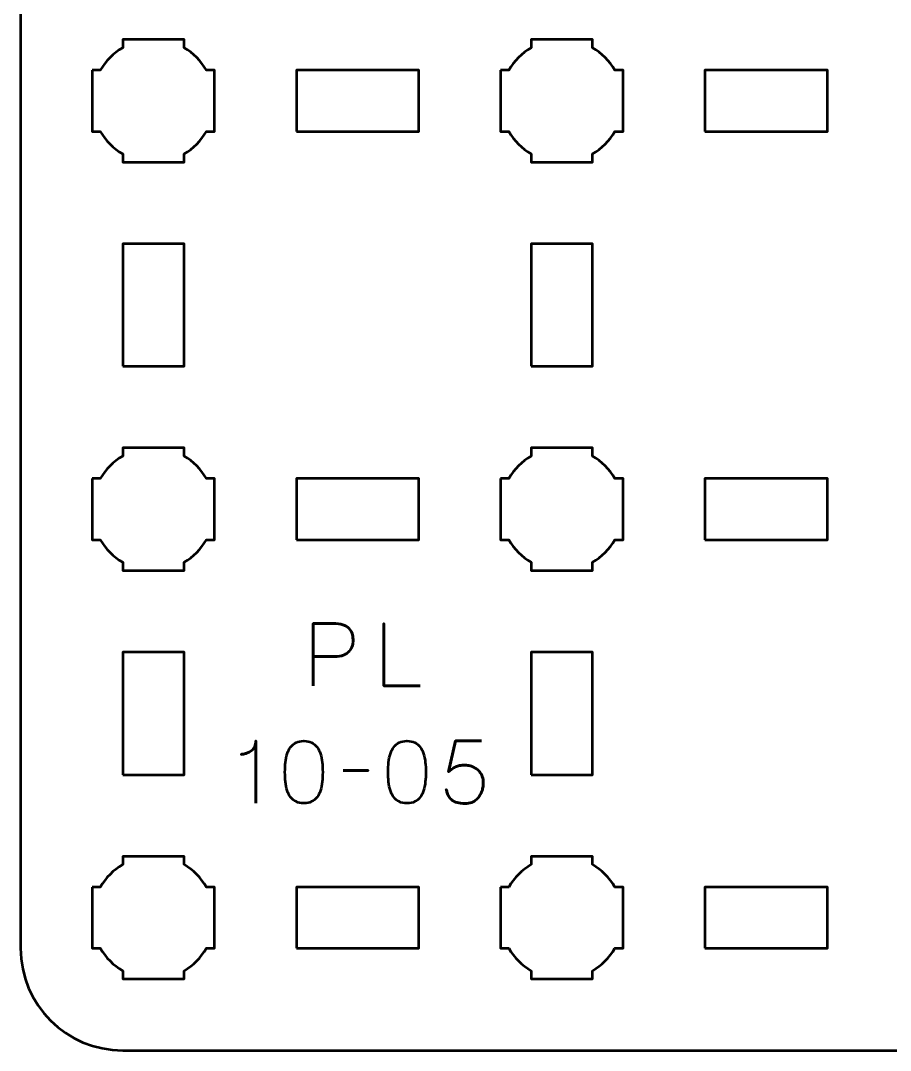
# Model space of a CAD drawing. Header units: centimetres. Extents: x -20.1 to -0.8, y -19.5 to -10.2.
# Drawn here: x -20.15 to -15.89, y -19.5 to -14.46 of the extents above; entities that cross this region are included whole.
import ezdxf

# ---------------------------------------------------------------- set-up
doc = ezdxf.new("R2010")
doc.units = ezdxf.units.CM
doc.header["$MEASUREMENT"] = 0
doc.layers.add('Layer 1', color=7, linetype='Continuous')

msp = doc.modelspace()

# ---------------------------------------------------------------- linework, layer by layer
at = {"layer": 'Layer 1', "lineweight": 53}
for points in [[(-18.8, -15), (-18.2, -15), (-18.2, -14.7), (-18.8, -14.7), (-18.8, -15)], [(-16.8, -15), (-16.2, -15), (-16.2, -14.7), (-16.8, -14.7), (-16.8, -15)], [(-19.65, -16.15), (-19.35, -16.15), (-19.35, -15.55), (-19.65, -15.55), (-19.65, -16.15)], [(-17.65, -16.15), (-17.35, -16.15), (-17.35, -15.55), (-17.65, -15.55), (-17.65, -16.15)], [(-18.8, -17), (-18.2, -17), (-18.2, -16.7), (-18.8, -16.7), (-18.8, -17)], [(-16.8, -17), (-16.2, -17), (-16.2, -16.7), (-16.8, -16.7), (-16.8, -17)], [(-19.65, -18.15), (-19.35, -18.15), (-19.35, -17.55), (-19.65, -17.55), (-19.65, -18.15)], [(-17.65, -18.15), (-17.35, -18.15), (-17.35, -17.55), (-17.65, -17.55), (-17.65, -18.15)], [(-18.8, -19), (-18.2, -19), (-18.2, -18.7), (-18.8, -18.7), (-18.8, -19)], [(-16.8, -19), (-16.2, -19), (-16.2, -18.7), (-16.8, -18.7), (-16.8, -19)]]:
    msp.add_lwpolyline(points, close=True, dxfattribs=at)
for points, knots in [([(-20.15, -19), (-20.15, -19), (-20.15, -10.7), (-20.15, -10.7), (-20.15, -10.7), (-20.15, -10.42391), (-19.92609, -10.2), (-19.65, -10.2), (-19.65, -10.2), (-19.65, -10.2), (-1.35, -10.2), (-1.35, -10.2), (-1.35, -10.2), (-1.07391, -10.2), (-0.85, -10.42391), (-0.85, -10.7), (-0.85, -10.7), (-0.85, -10.7), (-0.85, -19), (-0.85, -19), (-0.85, -19), (-0.85, -19.27609), (-1.07391, -19.5), (-1.35, -19.5), (-1.35, -19.5), (-1.35, -19.5), (-19.65, -19.5), (-19.65, -19.5), (-19.65, -19.5), (-19.92609, -19.5), (-20.15, -19.27609), (-20.15, -19)], [0, 0, 0, 0, 0.125, 0.125, 0.125, 0.125, 0.25, 0.25, 0.25, 0.25, 0.375, 0.375, 0.375, 0.375, 0.5, 0.5, 0.5, 0.5, 0.625, 0.625, 0.625, 0.625, 0.75, 0.75, 0.75, 0.75, 0.875, 0.875, 0.875, 0.875, 1, 1, 1, 1]), ([(-19.8, -14.7), (-19.8, -14.7), (-19.75985, -14.7), (-19.75985, -14.7), (-19.75985, -14.7), (-19.7335, -14.65447), (-19.69553, -14.6165), (-19.65, -14.59015), (-19.65, -14.59015), (-19.65, -14.59015), (-19.65, -14.55), (-19.65, -14.55), (-19.65, -14.55), (-19.65, -14.55), (-19.5, -14.55), (-19.5, -14.55), (-19.5, -14.55), (-19.5, -14.55), (-19.35, -14.55), (-19.35, -14.55), (-19.35, -14.55), (-19.35, -14.55), (-19.35, -14.59015), (-19.35, -14.59015), (-19.35, -14.59015), (-19.30447, -14.6165), (-19.2665, -14.65447), (-19.24015, -14.7), (-19.24015, -14.7), (-19.24015, -14.7), (-19.2, -14.7), (-19.2, -14.7), (-19.2, -14.7), (-19.2, -14.7), (-19.2, -14.85), (-19.2, -14.85), (-19.2, -14.85), (-19.2, -14.85), (-19.2, -15), (-19.2, -15), (-19.2, -15), (-19.2, -15), (-19.24015, -15), (-19.24015, -15), (-19.24015, -15), (-19.2665, -15.04553), (-19.30447, -15.0835), (-19.35, -15.10985), (-19.35, -15.10985), (-19.35, -15.10985), (-19.35, -15.15), (-19.35, -15.15), (-19.35, -15.15), (-19.35, -15.15), (-19.5, -15.15), (-19.5, -15.15), (-19.5, -15.15), (-19.5, -15.15), (-19.65, -15.15), (-19.65, -15.15), (-19.65, -15.15), (-19.65, -15.15), (-19.65, -15.10985), (-19.65, -15.10985), (-19.65, -15.10985), (-19.69553, -15.0835), (-19.7335, -15.04553), (-19.75985, -15), (-19.75985, -15), (-19.75985, -15), (-19.8, -15), (-19.8, -15), (-19.8, -15), (-19.8, -15), (-19.8, -14.85), (-19.8, -14.85), (-19.8, -14.85), (-19.8, -14.85), (-19.8, -14.7), (-19.8, -14.7)], [0, 0, 0, 0, 0.05, 0.05, 0.05, 0.05, 0.1, 0.1, 0.1, 0.1, 0.15, 0.15, 0.15, 0.15, 0.2, 0.2, 0.2, 0.2, 0.25, 0.25, 0.25, 0.25, 0.3, 0.3, 0.3, 0.3, 0.35, 0.35, 0.35, 0.35, 0.4, 0.4, 0.4, 0.4, 0.45, 0.45, 0.45, 0.45, 0.5, 0.5, 0.5, 0.5, 0.55, 0.55, 0.55, 0.55, 0.6, 0.6, 0.6, 0.6, 0.65, 0.65, 0.65, 0.65, 0.7, 0.7, 0.7, 0.7, 0.75, 0.75, 0.75, 0.75, 0.8, 0.8, 0.8, 0.8, 0.85, 0.85, 0.85, 0.85, 0.9, 0.9, 0.9, 0.9, 0.95, 0.95, 0.95, 0.95, 1, 1, 1, 1]), ([(-17.8, -14.7), (-17.8, -14.7), (-17.75985, -14.7), (-17.75985, -14.7), (-17.75985, -14.7), (-17.7335, -14.65447), (-17.69553, -14.6165), (-17.65, -14.59015), (-17.65, -14.59015), (-17.65, -14.59015), (-17.65, -14.55), (-17.65, -14.55), (-17.65, -14.55), (-17.65, -14.55), (-17.5, -14.55), (-17.5, -14.55), (-17.5, -14.55), (-17.5, -14.55), (-17.35, -14.55), (-17.35, -14.55), (-17.35, -14.55), (-17.35, -14.55), (-17.35, -14.59015), (-17.35, -14.59015), (-17.35, -14.59015), (-17.30447, -14.6165), (-17.2665, -14.65447), (-17.24015, -14.7), (-17.24015, -14.7), (-17.24015, -14.7), (-17.2, -14.7), (-17.2, -14.7), (-17.2, -14.7), (-17.2, -14.7), (-17.2, -14.85), (-17.2, -14.85), (-17.2, -14.85), (-17.2, -14.85), (-17.2, -15), (-17.2, -15), (-17.2, -15), (-17.2, -15), (-17.24015, -15), (-17.24015, -15), (-17.24015, -15), (-17.2665, -15.04553), (-17.30447, -15.0835), (-17.35, -15.10985), (-17.35, -15.10985), (-17.35, -15.10985), (-17.35, -15.15), (-17.35, -15.15), (-17.35, -15.15), (-17.35, -15.15), (-17.5, -15.15), (-17.5, -15.15), (-17.5, -15.15), (-17.5, -15.15), (-17.65, -15.15), (-17.65, -15.15), (-17.65, -15.15), (-17.65, -15.15), (-17.65, -15.10985), (-17.65, -15.10985), (-17.65, -15.10985), (-17.69553, -15.0835), (-17.7335, -15.04553), (-17.75985, -15), (-17.75985, -15), (-17.75985, -15), (-17.8, -15), (-17.8, -15), (-17.8, -15), (-17.8, -15), (-17.8, -14.85), (-17.8, -14.85), (-17.8, -14.85), (-17.8, -14.85), (-17.8, -14.7), (-17.8, -14.7)], [0, 0, 0, 0, 0.05, 0.05, 0.05, 0.05, 0.1, 0.1, 0.1, 0.1, 0.15, 0.15, 0.15, 0.15, 0.2, 0.2, 0.2, 0.2, 0.25, 0.25, 0.25, 0.25, 0.3, 0.3, 0.3, 0.3, 0.35, 0.35, 0.35, 0.35, 0.4, 0.4, 0.4, 0.4, 0.45, 0.45, 0.45, 0.45, 0.5, 0.5, 0.5, 0.5, 0.55, 0.55, 0.55, 0.55, 0.6, 0.6, 0.6, 0.6, 0.65, 0.65, 0.65, 0.65, 0.7, 0.7, 0.7, 0.7, 0.75, 0.75, 0.75, 0.75, 0.8, 0.8, 0.8, 0.8, 0.85, 0.85, 0.85, 0.85, 0.9, 0.9, 0.9, 0.9, 0.95, 0.95, 0.95, 0.95, 1, 1, 1, 1]), ([(-19.8, -16.7), (-19.8, -16.7), (-19.75985, -16.7), (-19.75985, -16.7), (-19.75985, -16.7), (-19.7335, -16.65447), (-19.69553, -16.6165), (-19.65, -16.59015), (-19.65, -16.59015), (-19.65, -16.59015), (-19.65, -16.55), (-19.65, -16.55), (-19.65, -16.55), (-19.65, -16.55), (-19.5, -16.55), (-19.5, -16.55), (-19.5, -16.55), (-19.5, -16.55), (-19.35, -16.55), (-19.35, -16.55), (-19.35, -16.55), (-19.35, -16.55), (-19.35, -16.59015), (-19.35, -16.59015), (-19.35, -16.59015), (-19.30447, -16.6165), (-19.2665, -16.65447), (-19.24015, -16.7), (-19.24015, -16.7), (-19.24015, -16.7), (-19.2, -16.7), (-19.2, -16.7), (-19.2, -16.7), (-19.2, -16.7), (-19.2, -16.85), (-19.2, -16.85), (-19.2, -16.85), (-19.2, -16.85), (-19.2, -17), (-19.2, -17), (-19.2, -17), (-19.2, -17), (-19.24015, -17), (-19.24015, -17), (-19.24015, -17), (-19.2665, -17.04553), (-19.30447, -17.0835), (-19.35, -17.10985), (-19.35, -17.10985), (-19.35, -17.10985), (-19.35, -17.15), (-19.35, -17.15), (-19.35, -17.15), (-19.35, -17.15), (-19.5, -17.15), (-19.5, -17.15), (-19.5, -17.15), (-19.5, -17.15), (-19.65, -17.15), (-19.65, -17.15), (-19.65, -17.15), (-19.65, -17.15), (-19.65, -17.10985), (-19.65, -17.10985), (-19.65, -17.10985), (-19.69553, -17.0835), (-19.7335, -17.04553), (-19.75985, -17), (-19.75985, -17), (-19.75985, -17), (-19.8, -17), (-19.8, -17), (-19.8, -17), (-19.8, -17), (-19.8, -16.85), (-19.8, -16.85), (-19.8, -16.85), (-19.8, -16.85), (-19.8, -16.7), (-19.8, -16.7)], [0, 0, 0, 0, 0.05, 0.05, 0.05, 0.05, 0.1, 0.1, 0.1, 0.1, 0.15, 0.15, 0.15, 0.15, 0.2, 0.2, 0.2, 0.2, 0.25, 0.25, 0.25, 0.25, 0.3, 0.3, 0.3, 0.3, 0.35, 0.35, 0.35, 0.35, 0.4, 0.4, 0.4, 0.4, 0.45, 0.45, 0.45, 0.45, 0.5, 0.5, 0.5, 0.5, 0.55, 0.55, 0.55, 0.55, 0.6, 0.6, 0.6, 0.6, 0.65, 0.65, 0.65, 0.65, 0.7, 0.7, 0.7, 0.7, 0.75, 0.75, 0.75, 0.75, 0.8, 0.8, 0.8, 0.8, 0.85, 0.85, 0.85, 0.85, 0.9, 0.9, 0.9, 0.9, 0.95, 0.95, 0.95, 0.95, 1, 1, 1, 1]), ([(-17.8, -16.7), (-17.8, -16.7), (-17.75985, -16.7), (-17.75985, -16.7), (-17.75985, -16.7), (-17.7335, -16.65447), (-17.69553, -16.6165), (-17.65, -16.59015), (-17.65, -16.59015), (-17.65, -16.59015), (-17.65, -16.55), (-17.65, -16.55), (-17.65, -16.55), (-17.65, -16.55), (-17.5, -16.55), (-17.5, -16.55), (-17.5, -16.55), (-17.5, -16.55), (-17.35, -16.55), (-17.35, -16.55), (-17.35, -16.55), (-17.35, -16.55), (-17.35, -16.59015), (-17.35, -16.59015), (-17.35, -16.59015), (-17.30447, -16.6165), (-17.2665, -16.65447), (-17.24015, -16.7), (-17.24015, -16.7), (-17.24015, -16.7), (-17.2, -16.7), (-17.2, -16.7), (-17.2, -16.7), (-17.2, -16.7), (-17.2, -16.85), (-17.2, -16.85), (-17.2, -16.85), (-17.2, -16.85), (-17.2, -17), (-17.2, -17), (-17.2, -17), (-17.2, -17), (-17.24015, -17), (-17.24015, -17), (-17.24015, -17), (-17.2665, -17.04553), (-17.30447, -17.0835), (-17.35, -17.10985), (-17.35, -17.10985), (-17.35, -17.10985), (-17.35, -17.15), (-17.35, -17.15), (-17.35, -17.15), (-17.35, -17.15), (-17.5, -17.15), (-17.5, -17.15), (-17.5, -17.15), (-17.5, -17.15), (-17.65, -17.15), (-17.65, -17.15), (-17.65, -17.15), (-17.65, -17.15), (-17.65, -17.10985), (-17.65, -17.10985), (-17.65, -17.10985), (-17.69553, -17.0835), (-17.7335, -17.04553), (-17.75985, -17), (-17.75985, -17), (-17.75985, -17), (-17.8, -17), (-17.8, -17), (-17.8, -17), (-17.8, -17), (-17.8, -16.85), (-17.8, -16.85), (-17.8, -16.85), (-17.8, -16.85), (-17.8, -16.7), (-17.8, -16.7)], [0, 0, 0, 0, 0.05, 0.05, 0.05, 0.05, 0.1, 0.1, 0.1, 0.1, 0.15, 0.15, 0.15, 0.15, 0.2, 0.2, 0.2, 0.2, 0.25, 0.25, 0.25, 0.25, 0.3, 0.3, 0.3, 0.3, 0.35, 0.35, 0.35, 0.35, 0.4, 0.4, 0.4, 0.4, 0.45, 0.45, 0.45, 0.45, 0.5, 0.5, 0.5, 0.5, 0.55, 0.55, 0.55, 0.55, 0.6, 0.6, 0.6, 0.6, 0.65, 0.65, 0.65, 0.65, 0.7, 0.7, 0.7, 0.7, 0.75, 0.75, 0.75, 0.75, 0.8, 0.8, 0.8, 0.8, 0.85, 0.85, 0.85, 0.85, 0.9, 0.9, 0.9, 0.9, 0.95, 0.95, 0.95, 0.95, 1, 1, 1, 1]), ([(-19.8, -18.7), (-19.8, -18.7), (-19.75985, -18.7), (-19.75985, -18.7), (-19.75985, -18.7), (-19.7335, -18.65447), (-19.69553, -18.6165), (-19.65, -18.59015), (-19.65, -18.59015), (-19.65, -18.59015), (-19.65, -18.55), (-19.65, -18.55), (-19.65, -18.55), (-19.65, -18.55), (-19.5, -18.55), (-19.5, -18.55), (-19.5, -18.55), (-19.5, -18.55), (-19.35, -18.55), (-19.35, -18.55), (-19.35, -18.55), (-19.35, -18.55), (-19.35, -18.59015), (-19.35, -18.59015), (-19.35, -18.59015), (-19.30447, -18.6165), (-19.2665, -18.65447), (-19.24015, -18.7), (-19.24015, -18.7), (-19.24015, -18.7), (-19.2, -18.7), (-19.2, -18.7), (-19.2, -18.7), (-19.2, -18.7), (-19.2, -18.85), (-19.2, -18.85), (-19.2, -18.85), (-19.2, -18.85), (-19.2, -19), (-19.2, -19), (-19.2, -19), (-19.2, -19), (-19.24015, -19), (-19.24015, -19), (-19.24015, -19), (-19.2665, -19.04553), (-19.30447, -19.0835), (-19.35, -19.10985), (-19.35, -19.10985), (-19.35, -19.10985), (-19.35, -19.15), (-19.35, -19.15), (-19.35, -19.15), (-19.35, -19.15), (-19.5, -19.15), (-19.5, -19.15), (-19.5, -19.15), (-19.5, -19.15), (-19.65, -19.15), (-19.65, -19.15), (-19.65, -19.15), (-19.65, -19.15), (-19.65, -19.10985), (-19.65, -19.10985), (-19.65, -19.10985), (-19.69553, -19.0835), (-19.7335, -19.04553), (-19.75985, -19), (-19.75985, -19), (-19.75985, -19), (-19.8, -19), (-19.8, -19), (-19.8, -19), (-19.8, -19), (-19.8, -18.85), (-19.8, -18.85), (-19.8, -18.85), (-19.8, -18.85), (-19.8, -18.7), (-19.8, -18.7)], [0, 0, 0, 0, 0.05, 0.05, 0.05, 0.05, 0.1, 0.1, 0.1, 0.1, 0.15, 0.15, 0.15, 0.15, 0.2, 0.2, 0.2, 0.2, 0.25, 0.25, 0.25, 0.25, 0.3, 0.3, 0.3, 0.3, 0.35, 0.35, 0.35, 0.35, 0.4, 0.4, 0.4, 0.4, 0.45, 0.45, 0.45, 0.45, 0.5, 0.5, 0.5, 0.5, 0.55, 0.55, 0.55, 0.55, 0.6, 0.6, 0.6, 0.6, 0.65, 0.65, 0.65, 0.65, 0.7, 0.7, 0.7, 0.7, 0.75, 0.75, 0.75, 0.75, 0.8, 0.8, 0.8, 0.8, 0.85, 0.85, 0.85, 0.85, 0.9, 0.9, 0.9, 0.9, 0.95, 0.95, 0.95, 0.95, 1, 1, 1, 1]), ([(-17.8, -18.7), (-17.8, -18.7), (-17.75985, -18.7), (-17.75985, -18.7), (-17.75985, -18.7), (-17.7335, -18.65447), (-17.69553, -18.6165), (-17.65, -18.59015), (-17.65, -18.59015), (-17.65, -18.59015), (-17.65, -18.55), (-17.65, -18.55), (-17.65, -18.55), (-17.65, -18.55), (-17.5, -18.55), (-17.5, -18.55), (-17.5, -18.55), (-17.5, -18.55), (-17.35, -18.55), (-17.35, -18.55), (-17.35, -18.55), (-17.35, -18.55), (-17.35, -18.59015), (-17.35, -18.59015), (-17.35, -18.59015), (-17.30447, -18.6165), (-17.2665, -18.65447), (-17.24015, -18.7), (-17.24015, -18.7), (-17.24015, -18.7), (-17.2, -18.7), (-17.2, -18.7), (-17.2, -18.7), (-17.2, -18.7), (-17.2, -18.85), (-17.2, -18.85), (-17.2, -18.85), (-17.2, -18.85), (-17.2, -19), (-17.2, -19), (-17.2, -19), (-17.2, -19), (-17.24015, -19), (-17.24015, -19), (-17.24015, -19), (-17.2665, -19.04553), (-17.30447, -19.0835), (-17.35, -19.10985), (-17.35, -19.10985), (-17.35, -19.10985), (-17.35, -19.15), (-17.35, -19.15), (-17.35, -19.15), (-17.35, -19.15), (-17.5, -19.15), (-17.5, -19.15), (-17.5, -19.15), (-17.5, -19.15), (-17.65, -19.15), (-17.65, -19.15), (-17.65, -19.15), (-17.65, -19.15), (-17.65, -19.10985), (-17.65, -19.10985), (-17.65, -19.10985), (-17.69553, -19.0835), (-17.7335, -19.04553), (-17.75985, -19), (-17.75985, -19), (-17.75985, -19), (-17.8, -19), (-17.8, -19), (-17.8, -19), (-17.8, -19), (-17.8, -18.85), (-17.8, -18.85), (-17.8, -18.85), (-17.8, -18.85), (-17.8, -18.7), (-17.8, -18.7)], [0, 0, 0, 0, 0.05, 0.05, 0.05, 0.05, 0.1, 0.1, 0.1, 0.1, 0.15, 0.15, 0.15, 0.15, 0.2, 0.2, 0.2, 0.2, 0.25, 0.25, 0.25, 0.25, 0.3, 0.3, 0.3, 0.3, 0.35, 0.35, 0.35, 0.35, 0.4, 0.4, 0.4, 0.4, 0.45, 0.45, 0.45, 0.45, 0.5, 0.5, 0.5, 0.5, 0.55, 0.55, 0.55, 0.55, 0.6, 0.6, 0.6, 0.6, 0.65, 0.65, 0.65, 0.65, 0.7, 0.7, 0.7, 0.7, 0.75, 0.75, 0.75, 0.75, 0.8, 0.8, 0.8, 0.8, 0.85, 0.85, 0.85, 0.85, 0.9, 0.9, 0.9, 0.9, 0.95, 0.95, 0.95, 0.95, 1, 1, 1, 1])]:
    msp.add_open_spline(points, degree=3, knots=knots, dxfattribs=at)
at = {"layer": 'Layer 1', "color": 5, "lineweight": 53}
for points, knots in [([(-18.71763, -17.71432), (-18.71763, -17.71432), (-18.71763, -17.4091), (-18.71763, -17.4091), (-18.71763, -17.4091), (-18.71763, -17.4091), (-18.62026, -17.4091), (-18.62026, -17.4091), (-18.62026, -17.4091), (-18.60079, -17.40917), (-18.58478, -17.41136), (-18.57215, -17.41559), (-18.57215, -17.41559), (-18.55959, -17.41975), (-18.54971, -17.42554), (-18.54258, -17.43288), (-18.54258, -17.43288), (-18.53546, -17.44014), (-18.53038, -17.44847), (-18.52727, -17.45785), (-18.52727, -17.45785), (-18.52424, -17.46724), (-18.52248, -17.47704), (-18.52205, -17.48742), (-18.52205, -17.48742), (-18.52156, -17.49779), (-18.52276, -17.50795), (-18.52558, -17.51782), (-18.52558, -17.51782), (-18.52847, -17.5277), (-18.53334, -17.53666), (-18.54033, -17.54471), (-18.54033, -17.54471), (-18.54724, -17.55275), (-18.55662, -17.55917), (-18.56841, -17.5639), (-18.56841, -17.5639), (-18.58019, -17.56869), (-18.59479, -17.57109), (-18.61222, -17.57123), (-18.61222, -17.57123), (-18.61222, -17.57123), (-18.71763, -17.57123), (-18.71763, -17.57123), (-18.71763, -17.57123), (-18.71763, -17.57123), (-18.61222, -17.57123), (-18.61222, -17.57123), (-18.61222, -17.57123), (-18.59515, -17.57109), (-18.58068, -17.56869), (-18.56897, -17.5639), (-18.56897, -17.5639), (-18.55719, -17.55917), (-18.5478, -17.55275), (-18.54075, -17.54471), (-18.54075, -17.54471), (-18.53376, -17.53666), (-18.52875, -17.5277), (-18.52579, -17.51782), (-18.52579, -17.51782), (-18.52283, -17.50795), (-18.52156, -17.49779), (-18.52205, -17.48742), (-18.52205, -17.48742), (-18.52248, -17.47704), (-18.52424, -17.46724), (-18.52741, -17.45785), (-18.52741, -17.45785), (-18.53052, -17.44847), (-18.53574, -17.44014), (-18.54287, -17.43288), (-18.54287, -17.43288), (-18.55006, -17.42554), (-18.55994, -17.41975), (-18.5725, -17.41559), (-18.5725, -17.41559), (-18.58513, -17.41136), (-18.601, -17.40917), (-18.62026, -17.4091), (-18.62026, -17.4091), (-18.62026, -17.4091), (-18.71763, -17.4091), (-18.71763, -17.4091), (-18.71763, -17.4091), (-18.71763, -17.4091), (-18.71763, -17.71432), (-18.71763, -17.71432)], [0, 0, 0, 0, 0.0454545, 0.0454545, 0.0454545, 0.0454545, 0.0909091, 0.0909091, 0.0909091, 0.0909091, 0.1363636, 0.1363636, 0.1363636, 0.1363636, 0.1818182, 0.1818182, 0.1818182, 0.1818182, 0.2272727, 0.2272727, 0.2272727, 0.2272727, 0.2727273, 0.2727273, 0.2727273, 0.2727273, 0.3181818, 0.3181818, 0.3181818, 0.3181818, 0.3636364, 0.3636364, 0.3636364, 0.3636364, 0.4090909, 0.4090909, 0.4090909, 0.4090909, 0.4545455, 0.4545455, 0.4545455, 0.4545455, 0.5, 0.5, 0.5, 0.5, 0.5454545, 0.5454545, 0.5454545, 0.5454545, 0.5909091, 0.5909091, 0.5909091, 0.5909091, 0.6363636, 0.6363636, 0.6363636, 0.6363636, 0.6818182, 0.6818182, 0.6818182, 0.6818182, 0.7272727, 0.7272727, 0.7272727, 0.7272727, 0.7727273, 0.7727273, 0.7727273, 0.7727273, 0.8181818, 0.8181818, 0.8181818, 0.8181818, 0.8636364, 0.8636364, 0.8636364, 0.8636364, 0.9090909, 0.9090909, 0.9090909, 0.9090909, 0.9545455, 0.9545455, 0.9545455, 0.9545455, 1, 1, 1, 1]), ([(-18.19313, -17.71432), (-18.19313, -17.71432), (-18.37135, -17.71432), (-18.37135, -17.71432), (-18.37135, -17.71432), (-18.37135, -17.71432), (-18.37135, -17.4091), (-18.37135, -17.4091), (-18.37135, -17.4091), (-18.37135, -17.4091), (-18.37135, -17.71432), (-18.37135, -17.71432), (-18.37135, -17.71432), (-18.37135, -17.71432), (-18.19313, -17.71432), (-18.19313, -17.71432)], [0, 0, 0, 0, 0.25, 0.25, 0.25, 0.25, 0.5, 0.5, 0.5, 0.5, 0.75, 0.75, 0.75, 0.75, 1, 1, 1, 1]), ([(-18.99787, -18.28963), (-18.99787, -18.28963), (-18.99787, -17.98441), (-18.99787, -17.98441), (-18.99787, -17.98441), (-18.99794, -17.99478), (-18.99978, -18.00367), (-19.00331, -18.01108), (-19.00331, -18.01108), (-19.00676, -18.01856), (-19.01135, -18.0247), (-19.01699, -18.02963), (-19.01699, -18.02963), (-19.02264, -18.03457), (-19.02871, -18.03852), (-19.0352, -18.04149), (-19.0352, -18.04149), (-19.04169, -18.04438), (-19.04797, -18.04657), (-19.05404, -18.04791), (-19.05404, -18.04791), (-19.06017, -18.04932), (-19.0654, -18.05017), (-19.06984, -18.05045), (-19.06984, -18.05045), (-19.0654, -18.05017), (-19.06017, -18.04932), (-19.05404, -18.04791), (-19.05404, -18.04791), (-19.04797, -18.04657), (-19.04169, -18.04438), (-19.0352, -18.04149), (-19.0352, -18.04149), (-19.02871, -18.03852), (-19.02264, -18.03457), (-19.01699, -18.02963), (-19.01699, -18.02963), (-19.01135, -18.0247), (-19.00676, -18.01856), (-19.00331, -18.01108), (-19.00331, -18.01108), (-18.99978, -18.00367), (-18.99794, -17.99478), (-18.99787, -17.98441), (-18.99787, -17.98441), (-18.99787, -17.98441), (-18.99787, -18.28963), (-18.99787, -18.28963)], [0, 0, 0, 0, 0.0833333, 0.0833333, 0.0833333, 0.0833333, 0.1666667, 0.1666667, 0.1666667, 0.1666667, 0.25, 0.25, 0.25, 0.25, 0.3333333, 0.3333333, 0.3333333, 0.3333333, 0.4166667, 0.4166667, 0.4166667, 0.4166667, 0.5, 0.5, 0.5, 0.5, 0.5833333, 0.5833333, 0.5833333, 0.5833333, 0.6666667, 0.6666667, 0.6666667, 0.6666667, 0.75, 0.75, 0.75, 0.75, 0.8333333, 0.8333333, 0.8333333, 0.8333333, 0.9166667, 0.9166667, 0.9166667, 0.9166667, 1, 1, 1, 1]), ([(-18.76335, -18.28963), (-18.74854, -18.28956), (-18.73577, -18.28695), (-18.72511, -18.28187), (-18.72511, -18.28187), (-18.71453, -18.27679), (-18.70571, -18.26952), (-18.69866, -18.26028), (-18.69866, -18.26028), (-18.69167, -18.25097), (-18.68617, -18.23996), (-18.68208, -18.22726), (-18.68208, -18.22726), (-18.67805, -18.21456), (-18.67516, -18.20066), (-18.67354, -18.18542), (-18.67354, -18.18542), (-18.67184, -18.17018), (-18.671, -18.15416), (-18.67107, -18.13723), (-18.67107, -18.13723), (-18.671, -18.12037), (-18.67184, -18.10435), (-18.67354, -18.08918), (-18.67354, -18.08918), (-18.67516, -18.07401), (-18.67805, -18.06004), (-18.68208, -18.04734), (-18.68208, -18.04734), (-18.68617, -18.03471), (-18.69167, -18.02371), (-18.69866, -18.01432), (-18.69866, -18.01432), (-18.70571, -18.00501), (-18.71453, -17.99774), (-18.72511, -17.99266), (-18.72511, -17.99266), (-18.73577, -17.98751), (-18.74854, -17.9849), (-18.76335, -17.98483), (-18.76335, -17.98483), (-18.77817, -17.9849), (-18.79094, -17.98751), (-18.8016, -17.99266), (-18.8016, -17.99266), (-18.81218, -17.99774), (-18.821, -18.00501), (-18.82805, -18.01432), (-18.82805, -18.01432), (-18.83504, -18.02371), (-18.84054, -18.03471), (-18.84463, -18.04734), (-18.84463, -18.04734), (-18.84866, -18.06004), (-18.85155, -18.07401), (-18.85317, -18.08918), (-18.85317, -18.08918), (-18.85486, -18.10435), (-18.85571, -18.12037), (-18.85564, -18.13723), (-18.85564, -18.13723), (-18.85571, -18.15416), (-18.85486, -18.17018), (-18.85317, -18.18542), (-18.85317, -18.18542), (-18.85155, -18.20066), (-18.84866, -18.21456), (-18.84463, -18.22726), (-18.84463, -18.22726), (-18.84054, -18.23996), (-18.83504, -18.25097), (-18.82805, -18.26028), (-18.82805, -18.26028), (-18.821, -18.26952), (-18.81218, -18.27679), (-18.8016, -18.28187), (-18.8016, -18.28187), (-18.79094, -18.28695), (-18.77817, -18.28956), (-18.76335, -18.28963)], [0, 0, 0, 0, 0.05, 0.05, 0.05, 0.05, 0.1, 0.1, 0.1, 0.1, 0.15, 0.15, 0.15, 0.15, 0.2, 0.2, 0.2, 0.2, 0.25, 0.25, 0.25, 0.25, 0.3, 0.3, 0.3, 0.3, 0.35, 0.35, 0.35, 0.35, 0.4, 0.4, 0.4, 0.4, 0.45, 0.45, 0.45, 0.45, 0.5, 0.5, 0.5, 0.5, 0.55, 0.55, 0.55, 0.55, 0.6, 0.6, 0.6, 0.6, 0.65, 0.65, 0.65, 0.65, 0.7, 0.7, 0.7, 0.7, 0.75, 0.75, 0.75, 0.75, 0.8, 0.8, 0.8, 0.8, 0.85, 0.85, 0.85, 0.85, 0.9, 0.9, 0.9, 0.9, 0.95, 0.95, 0.95, 0.95, 1, 1, 1, 1]), ([(-18.76335, -18.28963), (-18.74854, -18.28956), (-18.73577, -18.28695), (-18.72511, -18.28187), (-18.72511, -18.28187), (-18.71453, -18.27679), (-18.70571, -18.26952), (-18.69866, -18.26028), (-18.69866, -18.26028), (-18.69167, -18.25097), (-18.68617, -18.23996), (-18.68208, -18.22726), (-18.68208, -18.22726), (-18.67805, -18.21456), (-18.67516, -18.20066), (-18.67354, -18.18542), (-18.67354, -18.18542), (-18.67184, -18.17018), (-18.671, -18.15416), (-18.67107, -18.13723), (-18.67107, -18.13723), (-18.671, -18.12037), (-18.67184, -18.10435), (-18.67354, -18.08918), (-18.67354, -18.08918), (-18.67516, -18.07401), (-18.67805, -18.06004), (-18.68208, -18.04734), (-18.68208, -18.04734), (-18.68617, -18.03471), (-18.69167, -18.02371), (-18.69866, -18.01432), (-18.69866, -18.01432), (-18.70571, -18.00501), (-18.71453, -17.99774), (-18.72511, -17.99266), (-18.72511, -17.99266), (-18.73577, -17.98751), (-18.74854, -17.9849), (-18.76335, -17.98483), (-18.76335, -17.98483), (-18.77817, -17.9849), (-18.79094, -17.98751), (-18.8016, -17.99266), (-18.8016, -17.99266), (-18.81218, -17.99774), (-18.821, -18.00501), (-18.82805, -18.01432), (-18.82805, -18.01432), (-18.83504, -18.02371), (-18.84054, -18.03471), (-18.84463, -18.04734), (-18.84463, -18.04734), (-18.84866, -18.06004), (-18.85155, -18.07401), (-18.85317, -18.08918), (-18.85317, -18.08918), (-18.85486, -18.10435), (-18.85571, -18.12037), (-18.85564, -18.13723), (-18.85564, -18.13723), (-18.85571, -18.15416), (-18.85486, -18.17018), (-18.85317, -18.18542), (-18.85317, -18.18542), (-18.85155, -18.20066), (-18.84866, -18.21456), (-18.84463, -18.22726), (-18.84463, -18.22726), (-18.84054, -18.23996), (-18.83504, -18.25097), (-18.82805, -18.26028), (-18.82805, -18.26028), (-18.821, -18.26952), (-18.81218, -18.27679), (-18.8016, -18.28187), (-18.8016, -18.28187), (-18.79094, -18.28695), (-18.77817, -18.28956), (-18.76335, -18.28963)], [0, 0, 0, 0, 0.05, 0.05, 0.05, 0.05, 0.1, 0.1, 0.1, 0.1, 0.15, 0.15, 0.15, 0.15, 0.2, 0.2, 0.2, 0.2, 0.25, 0.25, 0.25, 0.25, 0.3, 0.3, 0.3, 0.3, 0.35, 0.35, 0.35, 0.35, 0.4, 0.4, 0.4, 0.4, 0.45, 0.45, 0.45, 0.45, 0.5, 0.5, 0.5, 0.5, 0.55, 0.55, 0.55, 0.55, 0.6, 0.6, 0.6, 0.6, 0.65, 0.65, 0.65, 0.65, 0.7, 0.7, 0.7, 0.7, 0.75, 0.75, 0.75, 0.75, 0.8, 0.8, 0.8, 0.8, 0.85, 0.85, 0.85, 0.85, 0.9, 0.9, 0.9, 0.9, 0.95, 0.95, 0.95, 0.95, 1, 1, 1, 1]), ([(-18.25832, -18.28963), (-18.24351, -18.28956), (-18.23074, -18.28695), (-18.22008, -18.28187), (-18.22008, -18.28187), (-18.2095, -18.27679), (-18.20068, -18.26952), (-18.19363, -18.26028), (-18.19363, -18.26028), (-18.18664, -18.25097), (-18.18114, -18.23996), (-18.17705, -18.22726), (-18.17705, -18.22726), (-18.17302, -18.21456), (-18.17013, -18.20066), (-18.16851, -18.18542), (-18.16851, -18.18542), (-18.16681, -18.17018), (-18.16597, -18.15416), (-18.16604, -18.13723), (-18.16604, -18.13723), (-18.16597, -18.12037), (-18.16681, -18.10435), (-18.16851, -18.08918), (-18.16851, -18.08918), (-18.17013, -18.07401), (-18.17302, -18.06004), (-18.17705, -18.04734), (-18.17705, -18.04734), (-18.18114, -18.03471), (-18.18664, -18.02371), (-18.19363, -18.01432), (-18.19363, -18.01432), (-18.20068, -18.00501), (-18.2095, -17.99774), (-18.22008, -17.99266), (-18.22008, -17.99266), (-18.23074, -17.98751), (-18.24351, -17.9849), (-18.25832, -17.98483), (-18.25832, -17.98483), (-18.27314, -17.9849), (-18.28591, -17.98751), (-18.29657, -17.99266), (-18.29657, -17.99266), (-18.30715, -17.99774), (-18.31597, -18.00501), (-18.32302, -18.01432), (-18.32302, -18.01432), (-18.33001, -18.02371), (-18.33551, -18.03471), (-18.3396, -18.04734), (-18.3396, -18.04734), (-18.34363, -18.06004), (-18.34652, -18.07401), (-18.34814, -18.08918), (-18.34814, -18.08918), (-18.34983, -18.10435), (-18.35068, -18.12037), (-18.35061, -18.13723), (-18.35061, -18.13723), (-18.35068, -18.15416), (-18.34983, -18.17018), (-18.34814, -18.18542), (-18.34814, -18.18542), (-18.34652, -18.20066), (-18.34363, -18.21456), (-18.3396, -18.22726), (-18.3396, -18.22726), (-18.33551, -18.23996), (-18.33001, -18.25097), (-18.32302, -18.26028), (-18.32302, -18.26028), (-18.31597, -18.26952), (-18.30715, -18.27679), (-18.29657, -18.28187), (-18.29657, -18.28187), (-18.28591, -18.28695), (-18.27314, -18.28956), (-18.25832, -18.28963)], [0, 0, 0, 0, 0.05, 0.05, 0.05, 0.05, 0.1, 0.1, 0.1, 0.1, 0.15, 0.15, 0.15, 0.15, 0.2, 0.2, 0.2, 0.2, 0.25, 0.25, 0.25, 0.25, 0.3, 0.3, 0.3, 0.3, 0.35, 0.35, 0.35, 0.35, 0.4, 0.4, 0.4, 0.4, 0.45, 0.45, 0.45, 0.45, 0.5, 0.5, 0.5, 0.5, 0.55, 0.55, 0.55, 0.55, 0.6, 0.6, 0.6, 0.6, 0.65, 0.65, 0.65, 0.65, 0.7, 0.7, 0.7, 0.7, 0.75, 0.75, 0.75, 0.75, 0.8, 0.8, 0.8, 0.8, 0.85, 0.85, 0.85, 0.85, 0.9, 0.9, 0.9, 0.9, 0.95, 0.95, 0.95, 0.95, 1, 1, 1, 1]), ([(-18.25832, -18.28963), (-18.24351, -18.28956), (-18.23074, -18.28695), (-18.22008, -18.28187), (-18.22008, -18.28187), (-18.2095, -18.27679), (-18.20068, -18.26952), (-18.19363, -18.26028), (-18.19363, -18.26028), (-18.18664, -18.25097), (-18.18114, -18.23996), (-18.17705, -18.22726), (-18.17705, -18.22726), (-18.17302, -18.21456), (-18.17013, -18.20066), (-18.16851, -18.18542), (-18.16851, -18.18542), (-18.16681, -18.17018), (-18.16597, -18.15416), (-18.16604, -18.13723), (-18.16604, -18.13723), (-18.16597, -18.12037), (-18.16681, -18.10435), (-18.16851, -18.08918), (-18.16851, -18.08918), (-18.17013, -18.07401), (-18.17302, -18.06004), (-18.17705, -18.04734), (-18.17705, -18.04734), (-18.18114, -18.03471), (-18.18664, -18.02371), (-18.19363, -18.01432), (-18.19363, -18.01432), (-18.20068, -18.00501), (-18.2095, -17.99774), (-18.22008, -17.99266), (-18.22008, -17.99266), (-18.23074, -17.98751), (-18.24351, -17.9849), (-18.25832, -17.98483), (-18.25832, -17.98483), (-18.27314, -17.9849), (-18.28591, -17.98751), (-18.29657, -17.99266), (-18.29657, -17.99266), (-18.30715, -17.99774), (-18.31597, -18.00501), (-18.32302, -18.01432), (-18.32302, -18.01432), (-18.33001, -18.02371), (-18.33551, -18.03471), (-18.3396, -18.04734), (-18.3396, -18.04734), (-18.34363, -18.06004), (-18.34652, -18.07401), (-18.34814, -18.08918), (-18.34814, -18.08918), (-18.34983, -18.10435), (-18.35068, -18.12037), (-18.35061, -18.13723), (-18.35061, -18.13723), (-18.35068, -18.15416), (-18.34983, -18.17018), (-18.34814, -18.18542), (-18.34814, -18.18542), (-18.34652, -18.20066), (-18.34363, -18.21456), (-18.3396, -18.22726), (-18.3396, -18.22726), (-18.33551, -18.23996), (-18.33001, -18.25097), (-18.32302, -18.26028), (-18.32302, -18.26028), (-18.31597, -18.26952), (-18.30715, -18.27679), (-18.29657, -18.28187), (-18.29657, -18.28187), (-18.28591, -18.28695), (-18.27314, -18.28956), (-18.25832, -18.28963)], [0, 0, 0, 0, 0.05, 0.05, 0.05, 0.05, 0.1, 0.1, 0.1, 0.1, 0.15, 0.15, 0.15, 0.15, 0.2, 0.2, 0.2, 0.2, 0.25, 0.25, 0.25, 0.25, 0.3, 0.3, 0.3, 0.3, 0.35, 0.35, 0.35, 0.35, 0.4, 0.4, 0.4, 0.4, 0.45, 0.45, 0.45, 0.45, 0.5, 0.5, 0.5, 0.5, 0.55, 0.55, 0.55, 0.55, 0.6, 0.6, 0.6, 0.6, 0.65, 0.65, 0.65, 0.65, 0.7, 0.7, 0.7, 0.7, 0.75, 0.75, 0.75, 0.75, 0.8, 0.8, 0.8, 0.8, 0.85, 0.85, 0.85, 0.85, 0.9, 0.9, 0.9, 0.9, 0.95, 0.95, 0.95, 0.95, 1, 1, 1, 1]), ([(-17.89426, -17.98441), (-17.89426, -17.98441), (-18.02126, -17.98441), (-18.02126, -17.98441), (-18.02126, -17.98441), (-18.02126, -17.98441), (-18.05513, -18.13596), (-18.05513, -18.13596), (-18.05513, -18.13596), (-18.0492, -18.13088), (-18.04356, -18.1263), (-18.03812, -18.12227), (-18.03812, -18.12227), (-18.03276, -18.11825), (-18.02712, -18.11487), (-18.02112, -18.11204), (-18.02112, -18.11204), (-18.01519, -18.10922), (-18.00842, -18.1071), (-18.0008, -18.10562), (-18.0008, -18.10562), (-17.99325, -18.10414), (-17.98422, -18.10336), (-17.97385, -18.10336), (-17.97385, -18.10336), (-17.96538, -18.10336), (-17.95691, -18.10449), (-17.94845, -18.10682), (-17.94845, -18.10682), (-17.93998, -18.10908), (-17.93194, -18.11254), (-17.92432, -18.11712), (-17.92432, -18.11712), (-17.91663, -18.12178), (-17.90985, -18.12757), (-17.90393, -18.13455), (-17.90393, -18.13455), (-17.89793, -18.14154), (-17.8932, -18.14972), (-17.88982, -18.1591), (-17.88982, -18.1591), (-17.88636, -18.16849), (-17.8846, -18.17914), (-17.88453, -18.19099), (-17.88453, -18.19099), (-17.88445, -18.19537), (-17.88495, -18.20087), (-17.88594, -18.20736), (-17.88594, -18.20736), (-17.88685, -18.21385), (-17.88855, -18.22091), (-17.89095, -18.22839), (-17.89095, -18.22839), (-17.89334, -18.23587), (-17.89673, -18.24328), (-17.90103, -18.25061), (-17.90103, -18.25061), (-17.90534, -18.25795), (-17.91084, -18.26465), (-17.91747, -18.27072), (-17.91747, -18.27072), (-17.92411, -18.27679), (-17.93215, -18.28166), (-17.94153, -18.28533), (-17.94153, -18.28533), (-17.95099, -18.28892), (-17.96207, -18.29083), (-17.97469, -18.2909), (-17.97469, -18.2909), (-17.98979, -18.29083), (-18.00249, -18.28921), (-18.01279, -18.28617), (-18.01279, -18.28617), (-18.0231, -18.28307), (-18.03149, -18.27905), (-18.03798, -18.27397), (-18.03798, -18.27397), (-18.04454, -18.26889), (-18.04962, -18.26331), (-18.05329, -18.25725), (-18.05329, -18.25725), (-18.05696, -18.25118), (-18.05971, -18.24511), (-18.06155, -18.23904), (-18.06155, -18.23904), (-18.06338, -18.23297), (-18.06479, -18.2274), (-18.06571, -18.22232), (-18.06571, -18.22232), (-18.06479, -18.2274), (-18.06338, -18.23297), (-18.06155, -18.23904), (-18.06155, -18.23904), (-18.05971, -18.24511), (-18.05696, -18.25118), (-18.05329, -18.25725), (-18.05329, -18.25725), (-18.04962, -18.26331), (-18.04454, -18.26889), (-18.03798, -18.27397), (-18.03798, -18.27397), (-18.03149, -18.27905), (-18.0231, -18.28307), (-18.01279, -18.28617), (-18.01279, -18.28617), (-18.00249, -18.28921), (-17.98979, -18.29083), (-17.97469, -18.2909), (-17.97469, -18.2909), (-17.96207, -18.29083), (-17.95099, -18.28892), (-17.94153, -18.28533), (-17.94153, -18.28533), (-17.93215, -18.28166), (-17.92411, -18.27679), (-17.91747, -18.27072), (-17.91747, -18.27072), (-17.91084, -18.26465), (-17.90534, -18.25795), (-17.90103, -18.25061), (-17.90103, -18.25061), (-17.89673, -18.24328), (-17.89334, -18.23587), (-17.89095, -18.22839), (-17.89095, -18.22839), (-17.88855, -18.22091), (-17.88685, -18.21385), (-17.88594, -18.20736), (-17.88594, -18.20736), (-17.88495, -18.20087), (-17.88445, -18.19537), (-17.88453, -18.19099), (-17.88453, -18.19099), (-17.8846, -18.17914), (-17.88636, -18.16849), (-17.88982, -18.1591), (-17.88982, -18.1591), (-17.8932, -18.14972), (-17.89793, -18.14154), (-17.90393, -18.13455), (-17.90393, -18.13455), (-17.90985, -18.12757), (-17.91663, -18.12178), (-17.92432, -18.11712), (-17.92432, -18.11712), (-17.93194, -18.11254), (-17.93998, -18.10908), (-17.94845, -18.10682), (-17.94845, -18.10682), (-17.95691, -18.10449), (-17.96538, -18.10336), (-17.97385, -18.10336), (-17.97385, -18.10336), (-17.98422, -18.10336), (-17.99325, -18.10414), (-18.0008, -18.10562), (-18.0008, -18.10562), (-18.00842, -18.1071), (-18.01519, -18.10922), (-18.02112, -18.11204), (-18.02112, -18.11204), (-18.02712, -18.11487), (-18.03276, -18.11825), (-18.03812, -18.12227), (-18.03812, -18.12227), (-18.04356, -18.1263), (-18.0492, -18.13088), (-18.05513, -18.13596), (-18.05513, -18.13596), (-18.05513, -18.13596), (-18.02126, -17.98441), (-18.02126, -17.98441), (-18.02126, -17.98441), (-18.02126, -17.98441), (-17.89426, -17.98441), (-17.89426, -17.98441)], [0, 0, 0, 0, 0.0227273, 0.0227273, 0.0227273, 0.0227273, 0.0454545, 0.0454545, 0.0454545, 0.0454545, 0.0681818, 0.0681818, 0.0681818, 0.0681818, 0.0909091, 0.0909091, 0.0909091, 0.0909091, 0.1136364, 0.1136364, 0.1136364, 0.1136364, 0.1363636, 0.1363636, 0.1363636, 0.1363636, 0.1590909, 0.1590909, 0.1590909, 0.1590909, 0.1818182, 0.1818182, 0.1818182, 0.1818182, 0.2045455, 0.2045455, 0.2045455, 0.2045455, 0.2272727, 0.2272727, 0.2272727, 0.2272727, 0.25, 0.25, 0.25, 0.25, 0.2727273, 0.2727273, 0.2727273, 0.2727273, 0.2954545, 0.2954545, 0.2954545, 0.2954545, 0.3181818, 0.3181818, 0.3181818, 0.3181818, 0.3409091, 0.3409091, 0.3409091, 0.3409091, 0.3636364, 0.3636364, 0.3636364, 0.3636364, 0.3863636, 0.3863636, 0.3863636, 0.3863636, 0.4090909, 0.4090909, 0.4090909, 0.4090909, 0.4318182, 0.4318182, 0.4318182, 0.4318182, 0.4545455, 0.4545455, 0.4545455, 0.4545455, 0.4772727, 0.4772727, 0.4772727, 0.4772727, 0.5, 0.5, 0.5, 0.5, 0.5227273, 0.5227273, 0.5227273, 0.5227273, 0.5454545, 0.5454545, 0.5454545, 0.5454545, 0.5681818, 0.5681818, 0.5681818, 0.5681818, 0.5909091, 0.5909091, 0.5909091, 0.5909091, 0.6136364, 0.6136364, 0.6136364, 0.6136364, 0.6363636, 0.6363636, 0.6363636, 0.6363636, 0.6590909, 0.6590909, 0.6590909, 0.6590909, 0.6818182, 0.6818182, 0.6818182, 0.6818182, 0.7045455, 0.7045455, 0.7045455, 0.7045455, 0.7272727, 0.7272727, 0.7272727, 0.7272727, 0.75, 0.75, 0.75, 0.75, 0.7727273, 0.7727273, 0.7727273, 0.7727273, 0.7954545, 0.7954545, 0.7954545, 0.7954545, 0.8181818, 0.8181818, 0.8181818, 0.8181818, 0.8409091, 0.8409091, 0.8409091, 0.8409091, 0.8636364, 0.8636364, 0.8636364, 0.8636364, 0.8863636, 0.8863636, 0.8863636, 0.8863636, 0.9090909, 0.9090909, 0.9090909, 0.9090909, 0.9318182, 0.9318182, 0.9318182, 0.9318182, 0.9545455, 0.9545455, 0.9545455, 0.9545455, 0.9772727, 0.9772727, 0.9772727, 0.9772727, 1, 1, 1, 1]), ([(-18.57074, -18.13003), (-18.57074, -18.13003), (-18.44755, -18.13003), (-18.44755, -18.13003), (-18.44755, -18.13003), (-18.44755, -18.13003), (-18.57074, -18.13003), (-18.57074, -18.13003)], [0, 0, 0, 0, 0.5, 0.5, 0.5, 0.5, 1, 1, 1, 1])]:
    msp.add_open_spline(points, degree=3, knots=knots, dxfattribs=at)

doc.saveas('drawing.dxf')
